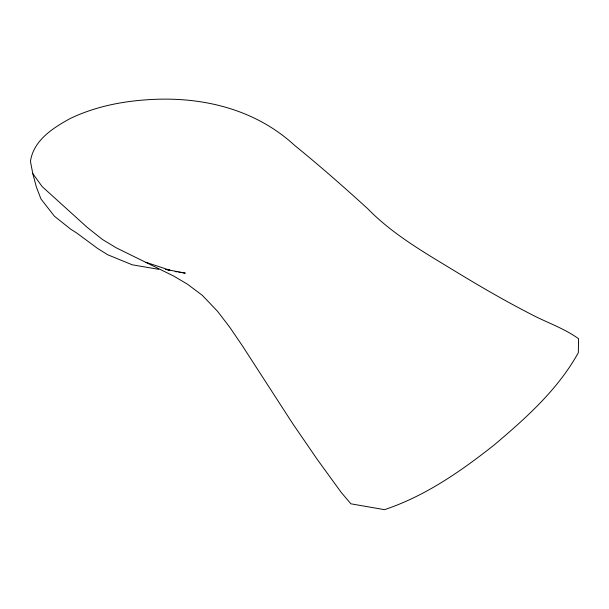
<?xml version="1.0" encoding="UTF-8"?>
<svg xmlns="http://www.w3.org/2000/svg" width="609" height="609" viewBox="0 0 609 609"><rect width="100%" height="100%" fill="white"/><g stroke="black" fill="none" stroke-linecap="round" stroke-linejoin="round"><path stroke-width="0.91" d="M175.141 271.561L176.991 271.85M178.848 272.139L185.334 273.152L165.762 269.391M158.644 269.323L132.214 264.793L107.709 254.752L97.585 248.442L76.833 233.095L70.751 229.212L54.384 216.195L40.963 198.96L36.388 187.07L32.795 173.626L30.45 161.385C33.487 140.276 53.128 127.844 70.332 118.458C93.025 107.61 117.887 102.099 142.879 100.097C197.537 95.392 253.519 107.428 294.741 145.505C319.695 165.701 343.781 186.948 367.539 208.537C391.153 232.805 420.286 250.124 449.031 267.503C475.37 283.611 501.991 299.316 529.465 313.422C545.694 322.191 563.47 327.855 578.55 338.711L578.344 352.634C558.065 389.456 526.016 418.033 494.295 444.882C460.914 471.252 425.143 496.183 384.439 509.664L350.913 503.818L341.253 492.46L317.525 459.787L292.731 423.651L242.169 345.47L229.692 327.155L217.542 311.313L202.363 295.365L187.374 284.121L173.732 276.075L116.319 247.855L102.457 239.489L87.376 227.515L42.166 186.598L32.795 173.626M165.496 269.368L169.888 270.244L145.939 262.296"/></g></svg>
